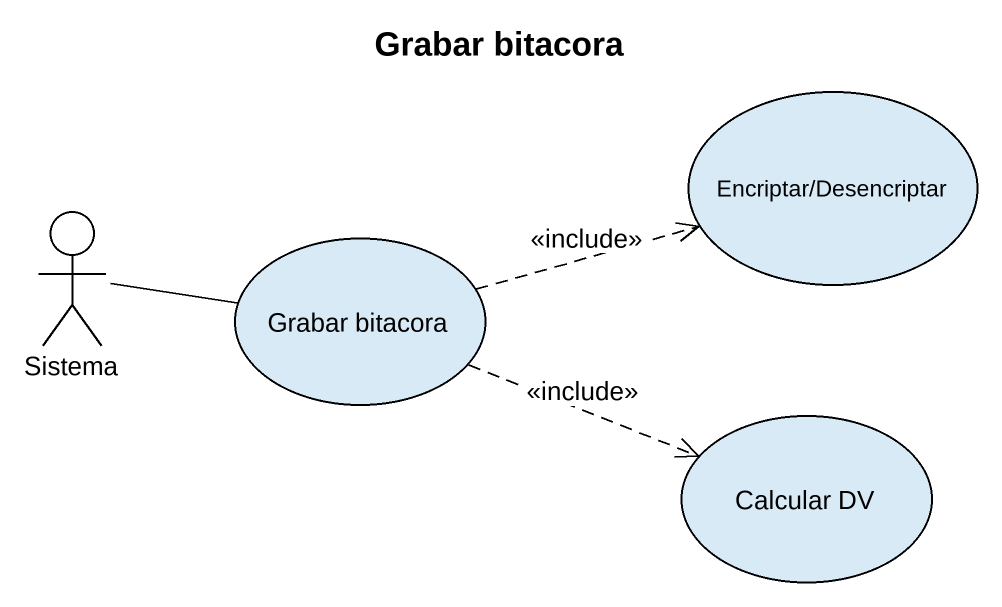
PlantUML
@startuml
title Grabar bitacora
usecase "Encriptar/Desencriptar" as Encriptar_Desencriptar
actor Sistema
usecase "Grabar bitacora" as Grabar_bitacora
usecase "Calcular DV" as Calcular_DV
Sistema -right- Grabar_bitacora
Grabar_bitacora .right.> Encriptar_Desencriptar : <<include>>
Grabar_bitacora .right.> Calcular_DV : <<include>>
@enduml
